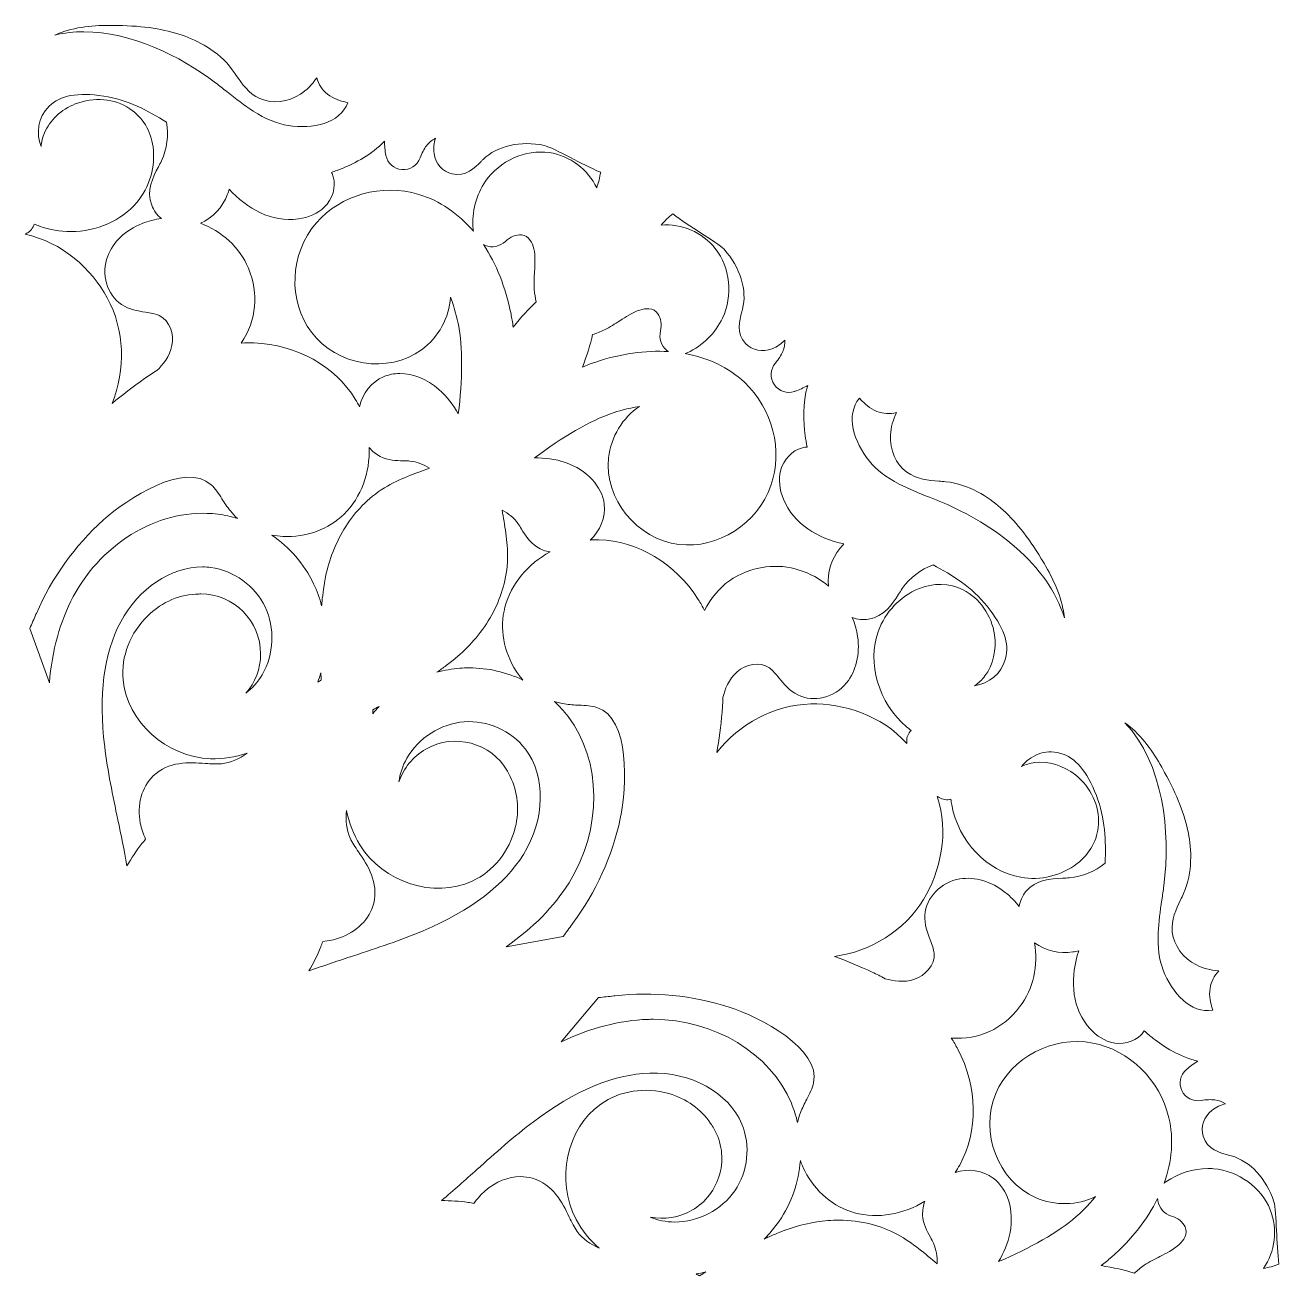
# Model space of a CAD drawing. Header units: inches. Extents: x -5 to 3122, y -2796 to 0.
# Drawn here: x 487.3 to 826.3, y -1559.2 to -1221.1 of the extents above; entities that cross this region are included whole.
import ezdxf

# ---------------------------------------------------------------- set-up
doc = ezdxf.new("R2010")
doc.units = ezdxf.units.IN
doc.header["$MEASUREMENT"] = 0
doc.layers.add('6', color=7, linetype='Continuous')

msp = doc.modelspace()

# ---------------------------------------------------------------- linework, layer by layer
at = {"layer": '6', "lineweight": 0}
for points, knots in [([(569.06, -1239.74), (570.75, -1241.1), (572.61, -1241.57), (573.98, -1241.92), (574.14, -1241.96), (574.33, -1242.01), (574.51, -1242.06), (572.46, -1247.73), (565.02, -1249.26), (558.44, -1248.23), (555.39, -1247.76), (552.3, -1246.49), (548.98, -1244.34), (546.63, -1242.84), (544.31, -1241.01), (541.8, -1239.03), (540.82, -1238.26), (539.82, -1237.48), (538.81, -1236.7), (529.17, -1229.32), (515.82, -1222.88), (503.19, -1222.88), (500.53, -1222.88), (497.9, -1223.17), (495.35, -1223.79), (496.12, -1223.43), (496.93, -1223.11), (497.77, -1222.83), (502.74, -1221.19), (508.17, -1221.08), (512.34, -1221.17), (519.41, -1221.32), (524.95, -1222.17), (529.79, -1223.83), (533.85, -1225.23), (539.49, -1227.98), (543.3, -1233.14), (543.67, -1233.64), (544.03, -1234.17), (544.39, -1234.69), (545.95, -1236.98), (547.72, -1239.58), (550.78, -1240.95), (554.14, -1242.45), (558.34, -1241.99), (561.75, -1239.75), (563.4, -1238.67), (564.86, -1237.19), (566.13, -1235.34), (566.65, -1237.06), (567.66, -1238.61), (569.06, -1239.74)], [0, 0, 0, 0, 1, 1, 1, 2, 2, 2, 3, 3, 3, 4, 4, 4, 5, 5, 5, 6, 6, 6, 7, 7, 7, 8, 8, 8, 9, 9, 9, 10, 10, 10, 11, 11, 11, 12, 12, 12, 13, 13, 13, 14, 14, 14, 15, 15, 15, 16, 16, 16, 17, 17, 17, 17]), ([(487.77, -1277.36), (488.75, -1276.84), (489.43, -1275.92), (489.74, -1274.86), (490.22, -1275.07), (490.7, -1275.26), (491.19, -1275.44), (493.91, -1276.4), (496.77, -1276.89), (499.67, -1276.89), (506.67, -1276.89), (513.32, -1273.96), (517.47, -1269.06), (520.93, -1264.98), (522.62, -1259.2), (521.89, -1253.99), (521.28, -1249.6), (519.1, -1246.04), (515.59, -1243.68), (511.48, -1240.93), (505.84, -1240.44), (500.87, -1242.41), (497.07, -1243.91), (493.94, -1246.84), (492.52, -1250.23), (492.01, -1251.45), (491.72, -1252.69), (491.63, -1253.94), (490.28, -1250.34), (490.58, -1246.18), (493.81, -1243.01), (496.79, -1240.07), (501.48, -1239.2), (508.55, -1240.28), (515.05, -1241.27), (520.55, -1244.21), (525.53, -1247.36), (526.15, -1250.88), (525.67, -1254.54), (524.15, -1257.78), (523.89, -1258.33), (523.6, -1258.88), (523.32, -1259.43), (521.85, -1262.26), (520.02, -1265.78), (521.52, -1269.77), (522.05, -1271.19), (522.96, -1272.42), (524.13, -1273.38), (522.36, -1273.6), (520.61, -1274.03), (518.92, -1274.71), (514.46, -1276.5), (511.07, -1279.71), (509.62, -1283.51), (507.77, -1288.36), (509.39, -1293.99), (513.37, -1296.61), (515.47, -1298), (517.8, -1298.37), (519.86, -1298.7), (521.23, -1298.92), (522.53, -1299.13), (523.56, -1299.6), (526.46, -1300.94), (527.58, -1304.78), (526.99, -1307.71), (526.39, -1310.66), (524.48, -1313), (522.9, -1314.49), (521.76, -1315.18), (520.65, -1315.91), (519.6, -1316.65), (516.44, -1318.87), (513.52, -1321.1), (510.81, -1323.36), (514.58, -1314.27), (514.21, -1303.46), (509.5, -1294.78), (505.37, -1287.18), (497.24, -1279.66), (487.28, -1277.65), (487.44, -1277.54), (487.61, -1277.45), (487.77, -1277.36)], [0, 0, 0, 0, 1, 1, 1, 2, 2, 2, 3, 3, 3, 4, 4, 4, 5, 5, 5, 6, 6, 6, 7, 7, 7, 8, 8, 8, 9, 9, 9, 10, 10, 10, 11, 11, 11, 12, 12, 12, 13, 13, 13, 14, 14, 14, 15, 15, 15, 16, 16, 16, 17, 17, 17, 18, 18, 18, 19, 19, 19, 20, 20, 20, 21, 21, 21, 22, 22, 22, 23, 23, 23, 24, 24, 24, 25, 25, 25, 26, 26, 26, 27, 27, 27, 28, 28, 28, 28]), ([(594.1, -1256.99), (594.59, -1255.67), (595.16, -1254.58), (595.84, -1253.69), (596.45, -1252.89), (597.3, -1252.17), (598.22, -1251.69), (597.84, -1252.94), (597.65, -1254.3), (597.88, -1255.8), (598.29, -1258.55), (600.2, -1260.72), (602.74, -1261.32), (606.38, -1262.18), (608.92, -1259.63), (610.61, -1257.94), (610.78, -1257.76), (610.96, -1257.58), (611.13, -1257.41), (614.93, -1253.71), (621.27, -1252.26), (627.69, -1253.63), (628.82, -1253.87), (631.96, -1255.48), (634.73, -1256.91), (637.38, -1258.27), (640.3, -1259.77), (642.92, -1260.87), (642.68, -1262.35), (642.32, -1263.75), (641.84, -1265.08), (639.52, -1260.14), (634.58, -1256.35), (629.03, -1255.57), (622.55, -1254.65), (615.61, -1257.76), (611.76, -1263.31), (609.22, -1266.97), (608.03, -1271.57), (608.41, -1276.25), (608.43, -1276.44), (608.45, -1276.63), (608.49, -1276.82), (604.4, -1272), (599.41, -1268.55), (593.79, -1266.86), (583.76, -1263.84), (572.6, -1266.95), (566.02, -1274.59), (558.86, -1282.91), (558.29, -1295.6), (564.7, -1304.12), (571.56, -1313.24), (585.47, -1315.46), (594.47, -1308.86), (599.08, -1305.47), (602.02, -1300.12), (602.3, -1294.68), (603.49, -1297.75), (604.14, -1300.51), (604.44, -1302.01), (605.63, -1308.01), (605.6, -1317.1), (604.43, -1326.21), (603.13, -1323.88), (601.42, -1321.53), (599.17, -1319.57), (595.98, -1316.78), (592.15, -1315.28), (588.6, -1315.28), (587.06, -1315.28), (585.57, -1315.57), (584.2, -1316.15), (580.94, -1317.53), (578.52, -1320.62), (577.69, -1324.28), (577.35, -1323.59), (576.98, -1322.91), (576.58, -1322.24), (571.19, -1313.29), (560.69, -1307.46), (549.18, -1307.02), (548.04, -1306.98), (546.89, -1306.99), (545.73, -1307.05), (549.88, -1300.72), (550.56, -1293.84), (547.67, -1286.82), (545.29, -1281.07), (540.39, -1276.78), (534.68, -1274.67), (538.07, -1273.24), (540.71, -1270.21), (541.97, -1266.98), (542.17, -1266.47), (542.34, -1265.94), (542.49, -1265.41), (547.27, -1270.73), (553.9, -1274.5), (561.17, -1273.5), (564.02, -1273.11), (566.44, -1272.01), (568.18, -1270.32), (570.45, -1268.12), (571.4, -1264.91), (570.61, -1262.13), (570.49, -1261.7), (570.33, -1261.29), (570.14, -1260.89), (571.14, -1260.57), (572.13, -1260.21), (573.09, -1259.81), (576.56, -1258.36), (580.99, -1256.16), (584.45, -1252.47), (584.49, -1253.75), (584.62, -1255.01), (584.84, -1256.25), (584.85, -1256.26), (584.86, -1256.32), (584.86, -1256.34), (585.28, -1258.45), (587, -1259.99), (589.15, -1260.16), (591.37, -1260.33), (593.34, -1259.06), (594.1, -1256.99)], [0, 0, 0, 0, 1, 1, 1, 2, 2, 2, 3, 3, 3, 4, 4, 4, 5, 5, 5, 6, 6, 6, 7, 7, 7, 8, 8, 8, 9, 9, 9, 10, 10, 10, 11, 11, 11, 12, 12, 12, 13, 13, 13, 14, 14, 14, 15, 15, 15, 16, 16, 16, 17, 17, 17, 18, 18, 18, 19, 19, 19, 20, 20, 20, 21, 21, 21, 22, 22, 22, 23, 23, 23, 24, 24, 24, 25, 25, 25, 26, 26, 26, 27, 27, 27, 28, 28, 28, 29, 29, 29, 30, 30, 30, 31, 31, 31, 32, 32, 32, 33, 33, 33, 34, 34, 34, 35, 35, 35, 36, 36, 36, 37, 37, 37, 38, 38, 38, 39, 39, 39, 40, 40, 40, 41, 41, 41, 42, 42, 42, 42]), ([(662.39, -1272.12), (664.66, -1273.83), (667.42, -1275.61), (669.92, -1277.22), (672.54, -1278.91), (675.51, -1280.82), (676.28, -1281.68), (680.67, -1286.55), (682.59, -1292.77), (681.28, -1297.91), (681.22, -1298.15), (681.15, -1298.39), (681.09, -1298.63), (680.46, -1300.93), (679.53, -1304.41), (682.09, -1307.13), (683.88, -1309.03), (686.71, -1309.6), (689.31, -1308.58), (690.71, -1308.03), (691.8, -1307.19), (692.69, -1306.23), (692.73, -1307.27), (692.54, -1308.36), (692.15, -1309.29), (691.71, -1310.33), (691.06, -1311.37), (690.16, -1312.45), (688.74, -1314.14), (688.64, -1316.5), (689.89, -1318.32), (691.11, -1320.1), (693.31, -1320.82), (695.32, -1320.13), (695.34, -1320.13), (695.41, -1320.1), (695.43, -1320.09), (696.62, -1319.66), (697.77, -1319.15), (698.9, -1318.54), (697.44, -1323.39), (697.75, -1328.33), (698.22, -1332.07), (698.36, -1333.1), (698.54, -1334.12), (698.76, -1335.15), (698.32, -1335.18), (697.89, -1335.25), (697.45, -1335.36), (694.65, -1336.07), (692.35, -1338.5), (691.58, -1341.56), (690.99, -1343.92), (691.24, -1346.56), (692.32, -1349.22), (695.09, -1356.01), (701.67, -1359.88), (708.68, -1361.35), (708.28, -1361.75), (707.92, -1362.16), (707.57, -1362.59), (705.41, -1365.29), (704.11, -1369.09), (704.56, -1372.75), (699.88, -1368.86), (693.71, -1366.76), (687.55, -1367.58), (680.01, -1368.58), (674.4, -1372.61), (671, -1379.37), (670.47, -1378.33), (669.9, -1377.33), (669.29, -1376.36), (663.16, -1366.62), (652.86, -1360.44), (642.41, -1360.25), (642.26, -1360.25), (642.1, -1360.25), (641.94, -1360.25), (641.32, -1360.25), (640.71, -1360.27), (640.09, -1360.31), (642.85, -1357.76), (644.31, -1354.12), (643.88, -1350.61), (643.29, -1345.73), (639.19, -1341.32), (633.44, -1339.35), (630.61, -1338.39), (627.72, -1338.07), (625.05, -1338.11), (632.35, -1332.55), (640.21, -1327.97), (646, -1326.01), (647.46, -1325.51), (650.17, -1324.69), (653.42, -1324.2), (648.86, -1327.15), (645.69, -1332.37), (645.06, -1338.07), (643.84, -1349.15), (652.71, -1360.09), (664.05, -1361.48), (674.62, -1362.76), (685.33, -1355.93), (688.96, -1345.56), (692.29, -1336.05), (689.4, -1324.84), (681.77, -1317.66), (677.49, -1313.64), (672.01, -1311.03), (665.8, -1309.9), (665.98, -1309.84), (666.15, -1309.77), (666.33, -1309.69), (670.57, -1307.68), (673.96, -1304.35), (675.86, -1300.31), (678.74, -1294.21), (677.96, -1286.64), (673.92, -1281.48), (670.47, -1277.07), (664.72, -1274.69), (659.29, -1275.15), (660.2, -1274.07), (661.23, -1273.06), (662.39, -1272.12)], [0, 0, 0, 0, 1, 1, 1, 2, 2, 2, 3, 3, 3, 4, 4, 4, 5, 5, 5, 6, 6, 6, 7, 7, 7, 8, 8, 8, 9, 9, 9, 10, 10, 10, 11, 11, 11, 12, 12, 12, 13, 13, 13, 14, 14, 14, 15, 15, 15, 16, 16, 16, 17, 17, 17, 18, 18, 18, 19, 19, 19, 20, 20, 20, 21, 21, 21, 22, 22, 22, 23, 23, 23, 24, 24, 24, 25, 25, 25, 26, 26, 26, 27, 27, 27, 28, 28, 28, 29, 29, 29, 30, 30, 30, 31, 31, 31, 32, 32, 32, 33, 33, 33, 34, 34, 34, 35, 35, 35, 36, 36, 36, 37, 37, 37, 38, 38, 38, 39, 39, 39, 40, 40, 40, 41, 41, 41, 42, 42, 42, 42]), ([(611.73, -1280.67), (613.62, -1281.38), (615.69, -1280.96), (617.15, -1279.56), (618.41, -1278.34), (620.09, -1277.67), (621.53, -1277.83), (622.51, -1277.93), (623.28, -1278.4), (623.88, -1279.28), (624.75, -1280.54), (625.16, -1282.35), (625.16, -1284.83), (625.15, -1285.75), (625.1, -1286.69), (625.04, -1287.69), (624.96, -1289.26), (624.86, -1290.88), (624.97, -1292.56), (625.05, -1293.75), (625.23, -1294.88), (625.52, -1295.93), (623.49, -1297.76), (621.37, -1300.06), (619.25, -1302.72), (619.09, -1301.47), (618.9, -1300.29), (618.68, -1299.18), (617.24, -1291.98), (614.67, -1285.62), (611.21, -1280.44), (611.38, -1280.52), (611.55, -1280.6), (611.73, -1280.67)], [0, 0, 0, 0, 1, 1, 1, 2, 2, 2, 3, 3, 3, 4, 4, 4, 5, 5, 5, 6, 6, 6, 7, 7, 7, 8, 8, 8, 9, 9, 9, 10, 10, 10, 11, 11, 11, 11]), ([(658.4, -1299.12), (659.24, -1300.27), (659.51, -1302.1), (659.09, -1303.78), (658.61, -1305.73), (659.28, -1307.74), (660.84, -1309.02), (660.99, -1309.14), (661.14, -1309.25), (661.3, -1309.36), (655.08, -1308.95), (648.29, -1309.9), (641.34, -1312.26), (640.26, -1312.62), (639.14, -1313.05), (637.99, -1313.53), (639.22, -1310.37), (640.15, -1307.38), (640.72, -1304.71), (641.78, -1304.43), (642.85, -1304.03), (643.92, -1303.5), (645.43, -1302.75), (646.79, -1301.86), (648.1, -1301), (648.94, -1300.46), (649.72, -1299.94), (650.53, -1299.47), (652.66, -1298.23), (654.44, -1297.68), (655.97, -1297.8), (657.03, -1297.88), (657.82, -1298.31), (658.4, -1299.12)], [0, 0, 0, 0, 1, 1, 1, 2, 2, 2, 3, 3, 3, 4, 4, 4, 5, 5, 5, 6, 6, 6, 7, 7, 7, 8, 8, 8, 9, 9, 9, 10, 10, 10, 11, 11, 11, 11]), ([(725.71, -1341.95), (728.42, -1343.91), (731.56, -1344.15), (734.33, -1344.35), (734.96, -1344.4), (735.59, -1344.45), (736.21, -1344.52), (742.59, -1345.23), (747.79, -1348.74), (751.03, -1351.56), (754.89, -1354.92), (758.39, -1359.3), (762.06, -1365.34), (764.22, -1368.92), (766.85, -1373.67), (767.91, -1378.79), (768.08, -1379.66), (768.21, -1380.52), (768.29, -1381.37), (764.04, -1366.87), (748.95, -1355.82), (735.38, -1350.19), (734.19, -1349.69), (733.01, -1349.22), (731.81, -1348.74), (728.91, -1347.58), (726.17, -1346.49), (723.65, -1345.19), (720.15, -1343.39), (717.51, -1341.36), (715.58, -1338.95), (711.4, -1333.76), (709, -1326.55), (712.88, -1321.95), (713.02, -1322.08), (713.16, -1322.22), (713.28, -1322.35), (714.26, -1323.35), (715.6, -1324.73), (717.62, -1325.51), (719.3, -1326.16), (721.14, -1326.26), (722.89, -1325.85), (721.93, -1327.87), (721.38, -1329.88), (721.27, -1331.85), (721.03, -1335.92), (722.73, -1339.79), (725.71, -1341.95)], [0, 0, 0, 0, 1, 1, 1, 2, 2, 2, 3, 3, 3, 4, 4, 4, 5, 5, 5, 6, 6, 6, 7, 7, 7, 8, 8, 8, 9, 9, 9, 10, 10, 10, 11, 11, 11, 12, 12, 12, 13, 13, 13, 14, 14, 14, 15, 15, 15, 16, 16, 16, 16]), ([(580.35, -1335.3), (581.16, -1336.26), (582.14, -1337.08), (583.29, -1337.67), (585.48, -1338.81), (587.64, -1338.84), (589.54, -1338.88), (590.18, -1338.89), (590.79, -1338.9), (591.36, -1338.95), (593.22, -1339.13), (594.93, -1339.82), (596.64, -1340.88), (594.72, -1341.56), (592.74, -1342.28), (590.69, -1343.11), (588.63, -1343.98), (586.61, -1344.87), (584.44, -1346.18), (582.19, -1347.61), (580.17, -1349.23), (578.46, -1351), (575.13, -1354.38), (572.47, -1358.56), (570.57, -1363.41), (569.72, -1365.57), (569.04, -1367.85), (568.53, -1370.26), (568.53, -1370.26), (568.22, -1371.86), (568.22, -1371.86), (568.22, -1371.91), (568.21, -1371.95), (568.2, -1372), (568.2, -1372), (567.97, -1373.63), (567.97, -1373.63), (567.82, -1374.68), (567.67, -1375.81), (567.57, -1376.9), (567.53, -1377.28), (567.5, -1377.67), (567.47, -1378.07), (566.94, -1376.02), (566.22, -1374.03), (565.3, -1372.12), (562.74, -1366.77), (558.79, -1362.25), (554, -1358.95), (554.98, -1359.14), (555.99, -1359.27), (557.02, -1359.32), (563.24, -1359.66), (569.4, -1357.41), (573.53, -1353.31), (578.19, -1348.69), (580.52, -1342.04), (580.35, -1335.3)], [0, 0, 0, 0, 1, 1, 1, 2, 2, 2, 3, 3, 3, 4, 4, 4, 5, 5, 5, 6, 6, 6, 7, 7, 7, 8, 8, 8, 9, 9, 9, 10, 10, 10, 11, 11, 11, 12, 12, 12, 13, 13, 13, 14, 14, 14, 15, 15, 15, 16, 16, 16, 17, 17, 17, 18, 18, 18, 19, 19, 19, 19]), ([(500.33, -1375.56), (496.73, -1382.31), (494.57, -1390.13), (493.86, -1398.94), (493.86, -1398.94), (488.54, -1384.17), (488.54, -1384.17), (489.14, -1382.89), (489.69, -1381.61), (490.23, -1380.37), (490.23, -1380.37), (490.34, -1380.12), (490.34, -1380.12), (494.47, -1370.57), (500.74, -1361.84), (508.46, -1354.86), (514.93, -1349.02), (530.58, -1339), (537.61, -1345.35), (538.71, -1346.34), (539.59, -1347.72), (540.52, -1349.17), (541.21, -1350.25), (541.92, -1351.37), (542.79, -1352.44), (543.38, -1353.17), (544.03, -1353.84), (544.73, -1354.46), (542.99, -1353.93), (541.2, -1353.54), (539.37, -1353.31), (524.41, -1351.39), (508.35, -1360.54), (500.33, -1375.56)], [0, 0, 0, 0, 1, 1, 1, 2, 2, 2, 3, 3, 3, 4, 4, 4, 5, 5, 5, 6, 6, 6, 7, 7, 7, 8, 8, 8, 9, 9, 9, 10, 10, 10, 11, 11, 11, 11]), ([(617.03, -1378.43), (615.54, -1384.05), (616.68, -1390.52), (620.08, -1395.73), (620.64, -1396.59), (621.26, -1397.4), (621.91, -1398.16), (617.42, -1396.02), (612.44, -1394.86), (607.4, -1394.86), (606.55, -1394.86), (605.7, -1394.89), (604.86, -1394.96), (602.74, -1395.12), (600.66, -1395.49), (598.62, -1396.06), (598.95, -1395.83), (599.26, -1395.61), (599.58, -1395.38), (600.41, -1394.79), (601.24, -1394.16), (602.23, -1393.39), (602.23, -1393.39), (603.51, -1392.38), (603.51, -1392.38), (603.55, -1392.36), (603.58, -1392.33), (603.62, -1392.3), (603.62, -1392.3), (604.89, -1391.19), (604.89, -1391.19), (606.68, -1389.58), (608.32, -1387.85), (609.76, -1386.04), (613.01, -1381.97), (615.3, -1377.58), (616.56, -1373.02), (617.24, -1370.63), (617.64, -1368.07), (617.75, -1365.35), (617.8, -1362.88), (617.56, -1360.68), (617.28, -1358.42), (616.98, -1356.27), (616.61, -1354.2), (616.24, -1352.2), (618.02, -1353.15), (619.47, -1354.28), (620.55, -1355.8), (620.88, -1356.27), (621.2, -1356.79), (621.53, -1357.35), (622.51, -1358.98), (623.61, -1360.82), (625.7, -1362.16), (626.79, -1362.85), (627.98, -1363.29), (629.22, -1363.52), (623.29, -1366.74), (618.7, -1372.09), (617.03, -1378.43)], [0, 0, 0, 0, 1, 1, 1, 2, 2, 2, 3, 3, 3, 4, 4, 4, 5, 5, 5, 6, 6, 6, 7, 7, 7, 8, 8, 8, 9, 9, 9, 10, 10, 10, 11, 11, 11, 12, 12, 12, 13, 13, 13, 14, 14, 14, 15, 15, 15, 16, 16, 16, 17, 17, 17, 18, 18, 18, 19, 19, 19, 20, 20, 20, 20]), ([(551.4, -1396.7), (550.26, -1398.65), (548.73, -1400.35), (546.99, -1401.69), (549.47, -1398.84), (550.97, -1395.13), (550.97, -1391.07), (550.97, -1382.14), (543.7, -1374.87), (534.77, -1374.87), (534.62, -1374.87), (534.48, -1374.88), (534.29, -1374.89), (529.3, -1374.91), (524.43, -1376.96), (520.56, -1380.67), (515.72, -1385.29), (513.19, -1391.8), (513.79, -1398.06), (514.86, -1409.41), (525.48, -1418.98), (537.45, -1419.41), (540.79, -1419.54), (544.13, -1419), (547.31, -1417.88), (545.16, -1419.46), (542.85, -1420.57), (540.39, -1420.78), (539.1, -1420.89), (537.58, -1420.79), (535.98, -1420.68), (531.6, -1420.4), (526.15, -1420.05), (521.93, -1424.08), (518.79, -1427.07), (517.45, -1431.96), (518.44, -1436.82), (518.74, -1438.23), (519.2, -1439.66), (519.88, -1441.19), (519.53, -1441.57), (519.19, -1441.97), (518.88, -1442.37), (517.39, -1444.28), (516.05, -1446.29), (514.84, -1448.39), (514.09, -1444.17), (513.22, -1440), (512.37, -1435.93), (511.01, -1429.44), (509.61, -1422.73), (508.81, -1416.18), (507.1, -1402.34), (508.56, -1390.98), (513.14, -1382.4), (517.94, -1373.39), (526.78, -1367.56), (535.25, -1367.56), (536.01, -1367.56), (536.77, -1367.61), (537.53, -1367.71), (543.72, -1368.5), (549.48, -1372.69), (552.2, -1378.38), (554.91, -1384.04), (554.59, -1391.23), (551.4, -1396.7)], [0, 0, 0, 0, 1, 1, 1, 2, 2, 2, 3, 3, 3, 4, 4, 4, 5, 5, 5, 6, 6, 6, 7, 7, 7, 8, 8, 8, 9, 9, 9, 10, 10, 10, 11, 11, 11, 12, 12, 12, 13, 13, 13, 14, 14, 14, 15, 15, 15, 16, 16, 16, 17, 17, 17, 18, 18, 18, 19, 19, 19, 20, 20, 20, 21, 21, 21, 22, 22, 22, 22]), ([(712.4, -1386.41), (712.15, -1384.61), (711.65, -1382.88), (710.95, -1381.24), (712.37, -1381.78), (713.89, -1381.95), (715.38, -1381.7), (719.59, -1381), (721.73, -1377.66), (723.44, -1374.97), (723.78, -1374.45), (724.11, -1373.92), (724.46, -1373.43), (726.5, -1370.49), (729.43, -1368.24), (732.78, -1367.02), (738, -1369.75), (743.3, -1373.05), (747.41, -1378.19), (751.88, -1383.77), (753.47, -1388.26), (752.41, -1392.32), (751.28, -1396.7), (747.83, -1399.04), (744.03, -1399.67), (745.08, -1398.97), (746.01, -1398.09), (746.8, -1397.04), (749.03, -1394.11), (750.01, -1389.94), (749.41, -1385.89), (748.62, -1380.61), (745.38, -1375.98), (740.94, -1373.79), (737.15, -1371.92), (732.97, -1371.82), (728.87, -1373.48), (723.98, -1375.46), (719.83, -1379.81), (718.02, -1384.85), (714.88, -1393.61), (718.01, -1404.28), (725.64, -1410.79), (726.04, -1411.13), (726.44, -1411.45), (726.87, -1411.76), (726.1, -1412.56), (725.64, -1413.61), (725.68, -1414.72), (725.69, -1414.91), (725.69, -1415.11), (725.68, -1415.31), (718.96, -1407.67), (708.38, -1404.38), (699.73, -1404.61), (689.86, -1404.87), (680.31, -1409.96), (674.33, -1417.76), (674.93, -1414.29), (675.4, -1410.64), (675.75, -1406.8), (675.86, -1405.53), (675.94, -1404.2), (675.97, -1402.87), (676.47, -1400.75), (677.54, -1397.92), (679.79, -1395.94), (682.03, -1393.95), (685.91, -1393.01), (688.53, -1394.85), (689.45, -1395.5), (690.28, -1396.52), (691.16, -1397.6), (692.48, -1399.22), (693.96, -1401.05), (696.21, -1402.18), (700.48, -1404.31), (706.16, -1402.9), (709.43, -1398.87), (712, -1395.72), (713.08, -1391.17), (712.4, -1386.41)], [0, 0, 0, 0, 1, 1, 1, 2, 2, 2, 3, 3, 3, 4, 4, 4, 5, 5, 5, 6, 6, 6, 7, 7, 7, 8, 8, 8, 9, 9, 9, 10, 10, 10, 11, 11, 11, 12, 12, 12, 13, 13, 13, 14, 14, 14, 15, 15, 15, 16, 16, 16, 17, 17, 17, 18, 18, 18, 19, 19, 19, 20, 20, 20, 21, 21, 21, 22, 22, 22, 23, 23, 23, 24, 24, 24, 25, 25, 25, 26, 26, 26, 27, 27, 27, 27]), ([(566.44, -1398.7), (566.74, -1397.87), (567.01, -1397.03), (567.25, -1396.19), (567.29, -1396.84), (567.32, -1397.49), (567.36, -1398.14), (567.05, -1398.32), (566.74, -1398.5), (566.44, -1398.7)], [0, 0, 0, 0, 1, 1, 1, 2, 2, 2, 3, 3, 3, 3]), ([(581.27, -1407.26), (581.28, -1406.9), (581.29, -1406.54), (581.29, -1406.18), (581.87, -1405.89), (582.46, -1405.6), (583.04, -1405.3), (582.43, -1405.93), (581.83, -1406.58), (581.27, -1407.26)], [0, 0, 0, 0, 1, 1, 1, 2, 2, 2, 3, 3, 3, 3]), ([(633.15, -1404.61), (634.51, -1404.83), (635.84, -1404.89), (637.12, -1404.95), (638.85, -1405.02), (640.48, -1405.1), (641.88, -1405.55), (650.9, -1408.46), (650.05, -1427.02), (648.22, -1435.56), (646.04, -1445.73), (641.61, -1455.52), (635.41, -1463.87), (635.41, -1463.87), (635.24, -1464.1), (635.24, -1464.1), (634.43, -1465.19), (633.61, -1466.3), (632.8, -1467.46), (632.8, -1467.46), (617.35, -1470.24), (617.35, -1470.24), (624.63, -1465.22), (630.32, -1459.44), (634.36, -1452.95), (643.36, -1438.49), (643.26, -1420.01), (634.11, -1408), (633, -1406.54), (631.76, -1405.19), (630.43, -1403.94), (631.32, -1404.24), (632.23, -1404.46), (633.15, -1404.61)], [0, 0, 0, 0, 1, 1, 1, 2, 2, 2, 3, 3, 3, 4, 4, 4, 5, 5, 5, 6, 6, 6, 7, 7, 7, 8, 8, 8, 9, 9, 9, 10, 10, 10, 11, 11, 11, 11]), ([(581.55, -1458.5), (582.93, -1452.83), (579.9, -1448.29), (577.45, -1444.62), (576.56, -1443.29), (575.72, -1442.03), (575.17, -1440.86), (574.12, -1438.62), (573.93, -1436.07), (574.22, -1433.41), (574.85, -1436.72), (576.05, -1439.89), (577.83, -1442.73), (584.18, -1452.88), (597.79, -1457.28), (608.15, -1452.54), (613.87, -1449.92), (618.23, -1444.48), (619.83, -1437.98), (620.99, -1433.22), (620.51, -1428.34), (618.48, -1424.21), (618.25, -1423.72), (618.01, -1423.23), (617.74, -1422.78), (613.27, -1415.04), (603.35, -1412.38), (595.61, -1416.85), (592.16, -1418.84), (589.62, -1421.95), (588.36, -1425.69), (588.65, -1423.5), (589.37, -1421.3), (590.52, -1419.29), (593.66, -1413.79), (599.73, -1409.92), (605.98, -1409.43), (612.28, -1408.94), (618.78, -1411.84), (622.56, -1416.8), (628.13, -1424.12), (627.92, -1435.83), (622.04, -1445.27), (616.9, -1453.53), (607.78, -1460.47), (594.95, -1465.91), (588.89, -1468.48), (582.39, -1470.62), (576.06, -1472.7), (572.11, -1474), (568.07, -1475.33), (564.04, -1476.79), (565.25, -1474.7), (566.32, -1472.53), (567.23, -1470.29), (567.42, -1469.81), (567.59, -1469.32), (567.75, -1468.82), (569.42, -1468.65), (570.88, -1468.34), (572.26, -1467.88), (576.96, -1466.31), (580.52, -1462.72), (581.55, -1458.5)], [0, 0, 0, 0, 1, 1, 1, 2, 2, 2, 3, 3, 3, 4, 4, 4, 5, 5, 5, 6, 6, 6, 7, 7, 7, 8, 8, 8, 9, 9, 9, 10, 10, 10, 11, 11, 11, 12, 12, 12, 13, 13, 13, 14, 14, 14, 15, 15, 15, 16, 16, 16, 17, 17, 17, 18, 18, 18, 19, 19, 19, 20, 20, 20, 21, 21, 21, 21]), ([(800.52, -1455.89), (800.27, -1456.46), (799.99, -1457.03), (799.72, -1457.6), (798.51, -1460.1), (797.15, -1462.94), (797.49, -1466.28), (797.87, -1469.93), (800.37, -1473.34), (804.02, -1475.17), (805.78, -1476.05), (807.79, -1476.59), (810.03, -1476.76), (808.79, -1478.07), (807.96, -1479.72), (807.68, -1481.5), (807.35, -1483.64), (807.87, -1485.49), (808.25, -1486.84), (808.3, -1487.01), (808.35, -1487.2), (808.4, -1487.38), (802.45, -1488.44), (797.42, -1482.76), (795.02, -1476.55), (793.9, -1473.67), (793.46, -1470.36), (793.66, -1466.41), (793.79, -1463.61), (794.21, -1460.69), (794.66, -1457.59), (794.84, -1456.34), (795.02, -1455.07), (795.19, -1453.78), (797.09, -1439.21), (795.07, -1420.62), (784.64, -1409.68), (785.33, -1410.18), (786.02, -1410.72), (786.68, -1411.31), (790.58, -1414.79), (793.39, -1419.43), (795.4, -1423.1), (798.8, -1429.29), (800.84, -1434.51), (801.82, -1439.53), (802.65, -1443.75), (803.09, -1450.01), (800.52, -1455.89)], [0, 0, 0, 0, 1, 1, 1, 2, 2, 2, 3, 3, 3, 4, 4, 4, 5, 5, 5, 6, 6, 6, 7, 7, 7, 8, 8, 8, 9, 9, 9, 10, 10, 10, 11, 11, 11, 12, 12, 12, 13, 13, 13, 14, 14, 14, 15, 15, 15, 16, 16, 16, 16]), ([(756.08, -1459.41), (755.01, -1457.98), (753.76, -1456.68), (752.33, -1455.56), (748.55, -1452.59), (744.07, -1451.26), (740.05, -1451.91), (734.93, -1452.73), (730.86, -1456.94), (730.58, -1461.71), (730.44, -1464.22), (731.28, -1466.42), (732.02, -1468.37), (732.52, -1469.67), (732.99, -1470.9), (733.09, -1472.02), (733.38, -1475.21), (730.61, -1478.09), (727.78, -1479.05), (724.93, -1480), (721.95, -1479.52), (719.86, -1478.89), (718.68, -1478.25), (717.5, -1477.65), (716.35, -1477.12), (712.85, -1475.49), (709.45, -1474.08), (706.14, -1472.86), (715.9, -1471.58), (725.08, -1465.86), (730.23, -1457.44), (734.75, -1450.06), (737.2, -1439.26), (733.94, -1429.62), (734.12, -1429.71), (734.29, -1429.81), (734.46, -1429.91), (735.4, -1430.5), (736.54, -1430.63), (737.61, -1430.37), (737.66, -1430.89), (737.74, -1431.4), (737.83, -1431.91), (739.66, -1441.77), (747.33, -1449.82), (756.49, -1451.48), (761.76, -1452.43), (767.61, -1451.01), (771.76, -1447.77), (775.25, -1445.05), (777.25, -1441.38), (777.53, -1437.16), (777.86, -1432.22), (775.46, -1427.09), (771.28, -1423.78), (768.07, -1421.23), (763.97, -1419.99), (760.32, -1420.46), (759.02, -1420.63), (757.79, -1420.99), (756.67, -1421.54), (759.11, -1418.57), (762.86, -1416.75), (767.22, -1417.96), (771.26, -1419.08), (774.35, -1422.7), (776.96, -1429.36), (779.35, -1435.49), (779.56, -1441.73), (779.31, -1447.61), (776.58, -1449.9), (773.17, -1451.32), (769.6, -1451.62), (769, -1451.67), (768.38, -1451.7), (767.76, -1451.73), (764.57, -1451.87), (760.61, -1452.04), (757.9, -1455.34), (756.94, -1456.51), (756.33, -1457.91), (756.08, -1459.41)], [0, 0, 0, 0, 1, 1, 1, 2, 2, 2, 3, 3, 3, 4, 4, 4, 5, 5, 5, 6, 6, 6, 7, 7, 7, 8, 8, 8, 9, 9, 9, 10, 10, 10, 11, 11, 11, 12, 12, 12, 13, 13, 13, 14, 14, 14, 15, 15, 15, 16, 16, 16, 17, 17, 17, 18, 18, 18, 19, 19, 19, 20, 20, 20, 21, 21, 21, 22, 22, 22, 23, 23, 23, 24, 24, 24, 25, 25, 25, 26, 26, 26, 27, 27, 27, 27]), ([(801.29, -1503.42), (801.27, -1503.43), (801.22, -1503.47), (801.21, -1503.49), (799.58, -1504.9), (799.12, -1507.16), (800.05, -1509.11), (800.99, -1511.11), (803.08, -1512.19), (805.26, -1511.81), (806.65, -1511.57), (807.87, -1511.52), (809, -1511.67), (810, -1511.8), (811.04, -1512.17), (811.91, -1512.73), (810.64, -1513.02), (809.37, -1513.55), (808.19, -1514.49), (806.01, -1516.22), (805.08, -1518.96), (805.84, -1521.46), (806.91, -1525.04), (810.39, -1525.97), (812.69, -1526.58), (812.94, -1526.64), (813.18, -1526.71), (813.42, -1526.78), (818.52, -1528.21), (822.95, -1532.98), (824.97, -1539.22), (825.33, -1540.32), (825.5, -1543.85), (825.65, -1546.96), (825.8, -1549.94), (825.96, -1553.22), (826.31, -1556.05), (824.92, -1556.58), (823.52, -1556.97), (822.12, -1557.21), (825.24, -1552.73), (826.06, -1546.56), (823.96, -1541.36), (821.52, -1535.28), (815.35, -1530.82), (808.62, -1530.26), (808.12, -1530.22), (807.61, -1530.2), (807.11, -1530.2), (803.15, -1530.2), (799.17, -1531.47), (795.74, -1533.83), (795.58, -1533.94), (795.43, -1534.06), (795.28, -1534.19), (797.42, -1528.24), (797.9, -1522.19), (796.56, -1516.47), (794.15, -1506.28), (785.89, -1498.17), (775.99, -1496.29), (765.2, -1494.25), (753.92, -1500.1), (749.75, -1509.91), (745.28, -1520.42), (750.32, -1533.57), (760.53, -1538.06), (765.77, -1540.36), (771.87, -1540.23), (776.72, -1537.75), (774.66, -1540.32), (772.6, -1542.26), (771.44, -1543.27), (766.84, -1547.31), (758.96, -1551.83), (750.49, -1555.37), (751.86, -1553.07), (753.03, -1550.42), (753.6, -1547.49), (754.78, -1541.52), (753, -1535.77), (749.08, -1532.81), (746.25, -1530.68), (742.36, -1530.13), (738.78, -1531.24), (739.21, -1530.6), (739.62, -1529.94), (739.99, -1529.26), (745.05, -1520.12), (744.85, -1508.11), (739.48, -1497.93), (738.94, -1496.92), (738.36, -1495.92), (737.73, -1494.95), (745.28, -1495.38), (751.58, -1492.53), (756.21, -1486.51), (760.01, -1481.58), (761.27, -1475.18), (760.24, -1469.19), (763.18, -1471.41), (767.12, -1472.18), (770.55, -1471.66), (771.09, -1471.57), (771.63, -1471.46), (772.17, -1471.32), (769.95, -1478.12), (770, -1485.76), (774.5, -1491.55), (776.26, -1493.81), (778.43, -1495.36), (780.76, -1496.03), (783.79, -1496.89), (787.05, -1496.11), (789.06, -1494.04), (789.38, -1493.71), (789.66, -1493.37), (789.91, -1493.01), (790.68, -1493.72), (791.49, -1494.39), (792.32, -1495.03), (795.23, -1497.24), (799.37, -1500.02), (804.36, -1501.19), (803.28, -1501.86), (802.25, -1502.61), (801.29, -1503.42)], [0, 0, 0, 0, 1, 1, 1, 2, 2, 2, 3, 3, 3, 4, 4, 4, 5, 5, 5, 6, 6, 6, 7, 7, 7, 8, 8, 8, 9, 9, 9, 10, 10, 10, 11, 11, 11, 12, 12, 12, 13, 13, 13, 14, 14, 14, 15, 15, 15, 16, 16, 16, 17, 17, 17, 18, 18, 18, 19, 19, 19, 20, 20, 20, 21, 21, 21, 22, 22, 22, 23, 23, 23, 24, 24, 24, 25, 25, 25, 26, 26, 26, 27, 27, 27, 28, 28, 28, 29, 29, 29, 30, 30, 30, 31, 31, 31, 32, 32, 32, 33, 33, 33, 34, 34, 34, 35, 35, 35, 36, 36, 36, 37, 37, 37, 38, 38, 38, 39, 39, 39, 40, 40, 40, 41, 41, 41, 42, 42, 42, 42]), ([(657.16, -1489.86), (656.67, -1489.86), (656.18, -1489.87), (655.69, -1489.89), (648.05, -1490.14), (640.19, -1492.18), (632.21, -1495.98), (632.21, -1495.98), (642.34, -1483.98), (642.34, -1483.98), (643.75, -1483.86), (645.14, -1483.7), (646.48, -1483.55), (646.48, -1483.55), (646.75, -1483.51), (646.75, -1483.51), (657.09, -1482.32), (667.78, -1483.38), (677.68, -1486.58), (685.98, -1489.26), (702.48, -1497.8), (700.49, -1507.07), (700.18, -1508.51), (699.43, -1509.96), (698.64, -1511.49), (698.05, -1512.63), (697.44, -1513.81), (696.95, -1515.1), (696.61, -1515.97), (696.35, -1516.87), (696.16, -1517.79), (695.75, -1516.01), (695.19, -1514.27), (694.48, -1512.57), (688.83, -1499.05), (673.62, -1489.86), (657.16, -1489.86)], [0, 0, 0, 0, 1, 1, 1, 2, 2, 2, 3, 3, 3, 4, 4, 4, 5, 5, 5, 6, 6, 6, 7, 7, 7, 8, 8, 8, 9, 9, 9, 10, 10, 10, 11, 11, 11, 12, 12, 12, 12]), ([(656.18, -1504.4), (667.29, -1504.04), (677.54, -1509.68), (681.09, -1518.18), (683.5, -1523.94), (682.75, -1531.02), (679.19, -1536.22), (675.67, -1541.35), (669.28, -1544.67), (662.92, -1544.68), (660.6, -1544.67), (658.33, -1544.19), (656.29, -1543.35), (660.16, -1544.13), (664.13, -1543.48), (667.58, -1541.49), (671.33, -1539.33), (674.01, -1535.84), (675.13, -1531.66), (676.25, -1527.48), (675.67, -1523.11), (673.51, -1519.36), (673.25, -1518.91), (672.95, -1518.45), (672.64, -1518.02), (670.08, -1514.19), (666.09, -1511.33), (661.38, -1509.96), (654.96, -1508.09), (648.07, -1509.15), (642.93, -1512.79), (633.65, -1519.4), (630.66, -1533.38), (636.27, -1543.96), (637.84, -1546.92), (639.99, -1549.54), (642.55, -1551.75), (640.09, -1550.67), (637.98, -1549.22), (636.56, -1547.19), (635.82, -1546.12), (635.15, -1544.76), (634.44, -1543.32), (632.49, -1539.39), (630.08, -1534.49), (624.48, -1532.85), (623.43, -1532.55), (622.35, -1532.4), (621.24, -1532.4), (617.93, -1532.4), (614.49, -1533.74), (611.7, -1536.21), (610.62, -1537.16), (609.62, -1538.28), (608.64, -1539.64), (608.13, -1539.52), (607.61, -1539.43), (607.1, -1539.36), (604.71, -1539.03), (602.29, -1538.86), (599.88, -1538.87), (603.16, -1536.11), (606.34, -1533.26), (609.47, -1530.47), (614.4, -1526.06), (619.5, -1521.5), (624.75, -1517.54), (635.88, -1509.14), (646.46, -1504.72), (656.18, -1504.4)], [0, 0, 0, 0, 1, 1, 1, 2, 2, 2, 3, 3, 3, 4, 4, 4, 5, 5, 5, 6, 6, 6, 7, 7, 7, 8, 8, 8, 9, 9, 9, 10, 10, 10, 11, 11, 11, 12, 12, 12, 13, 13, 13, 14, 14, 14, 15, 15, 15, 16, 16, 16, 17, 17, 17, 18, 18, 18, 19, 19, 19, 20, 20, 20, 21, 21, 21, 22, 22, 22, 23, 23, 23, 23]), ([(732.07, -1548.8), (732.38, -1549.37), (732.68, -1549.9), (732.91, -1550.42), (733.69, -1552.12), (733.95, -1553.94), (733.88, -1555.95), (732.33, -1554.63), (730.72, -1553.28), (728.98, -1551.92), (727.19, -1550.57), (725.41, -1549.26), (723.19, -1548.04), (720.83, -1546.81), (718.42, -1545.87), (716.03, -1545.27), (713.24, -1544.54), (710.33, -1544.18), (707.32, -1544.18), (705.36, -1544.18), (703.36, -1544.33), (701.33, -1544.64), (699.04, -1544.98), (696.73, -1545.54), (694.39, -1546.3), (694.39, -1546.3), (692.84, -1546.84), (692.84, -1546.84), (692.8, -1546.85), (692.76, -1546.87), (692.71, -1546.88), (692.71, -1546.88), (691.19, -1547.5), (691.19, -1547.5), (690.04, -1547.96), (689.08, -1548.36), (688.16, -1548.79), (687.8, -1548.95), (687.44, -1549.11), (687.09, -1549.28), (688.59, -1547.8), (689.96, -1546.18), (691.16, -1544.43), (694.51, -1539.54), (696.45, -1533.86), (696.92, -1528.06), (697.24, -1529.01), (697.64, -1529.95), (698.1, -1530.86), (700.92, -1536.41), (705.95, -1540.63), (711.56, -1542.16), (717.89, -1543.88), (724.82, -1542.57), (730.57, -1539.05), (730.15, -1540.23), (729.92, -1541.49), (729.98, -1542.79), (730.1, -1545.26), (731.14, -1547.14), (732.07, -1548.8)], [0, 0, 0, 0, 1, 1, 1, 2, 2, 2, 3, 3, 3, 4, 4, 4, 5, 5, 5, 6, 6, 6, 7, 7, 7, 8, 8, 8, 9, 9, 9, 10, 10, 10, 11, 11, 11, 12, 12, 12, 13, 13, 13, 14, 14, 14, 15, 15, 15, 16, 16, 16, 17, 17, 17, 18, 18, 18, 19, 19, 19, 20, 20, 20, 20]), ([(797.24, -1543.05), (798.9, -1543.53), (800.35, -1544.68), (800.93, -1545.98), (801.34, -1546.89), (801.31, -1547.79), (800.85, -1548.75), (800.19, -1550.13), (798.83, -1551.39), (796.68, -1552.62), (795.88, -1553.09), (795.04, -1553.51), (794.15, -1553.96), (792.75, -1554.67), (791.3, -1555.4), (789.9, -1556.33), (788.9, -1557), (788.02, -1557.72), (787.25, -1558.49), (784.65, -1557.65), (781.59, -1556.96), (778.23, -1556.45), (779.23, -1555.69), (780.16, -1554.94), (781.02, -1554.19), (786.54, -1549.34), (790.75, -1543.94), (793.51, -1538.35), (793.52, -1538.54), (793.54, -1538.73), (793.57, -1538.92), (793.9, -1540.91), (795.3, -1542.49), (797.24, -1543.05)], [0, 0, 0, 0, 1, 1, 1, 2, 2, 2, 3, 3, 3, 4, 4, 4, 5, 5, 5, 6, 6, 6, 7, 7, 7, 8, 8, 8, 9, 9, 9, 10, 10, 10, 11, 11, 11, 11]), ([(669.66, -1559.24), (669.35, -1559.05), (669.03, -1558.88), (668.71, -1558.71), (669.59, -1558.55), (670.47, -1558.37), (671.33, -1558.14), (670.78, -1558.5), (670.22, -1558.87), (669.66, -1559.24)], [0, 0, 0, 0, 1, 1, 1, 2, 2, 2, 3, 3, 3, 3])]:
    msp.add_open_spline(points, degree=3, knots=knots, dxfattribs=at)

doc.saveas('drawing.dxf')
